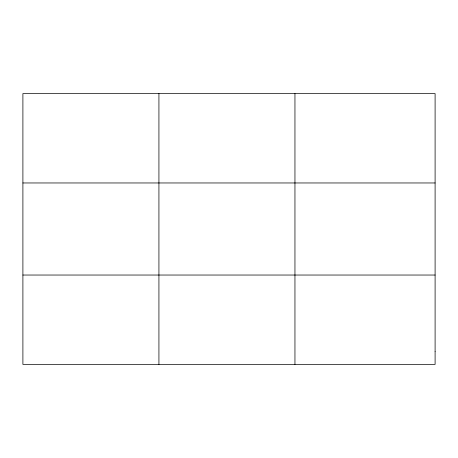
<?xml version="1.0" encoding="UTF-8"?>
<svg xmlns="http://www.w3.org/2000/svg" width="458" height="458" viewBox="0 0 458 458"><rect width="100%" height="100%" fill="white"/><g stroke="black" fill="none" stroke-linecap="round" stroke-linejoin="round"><path stroke-width="0.69" d="M158.926 364.402L158.926 93.598M294.952 364.402L294.952 93.598M22.9 182.965L435.1 182.965M22.9 275.035L435.1 275.035M435.1 351.635L435.1 364.402L22.9 364.402L22.9 93.598L435.1 93.598L435.1 351.635"/></g></svg>
